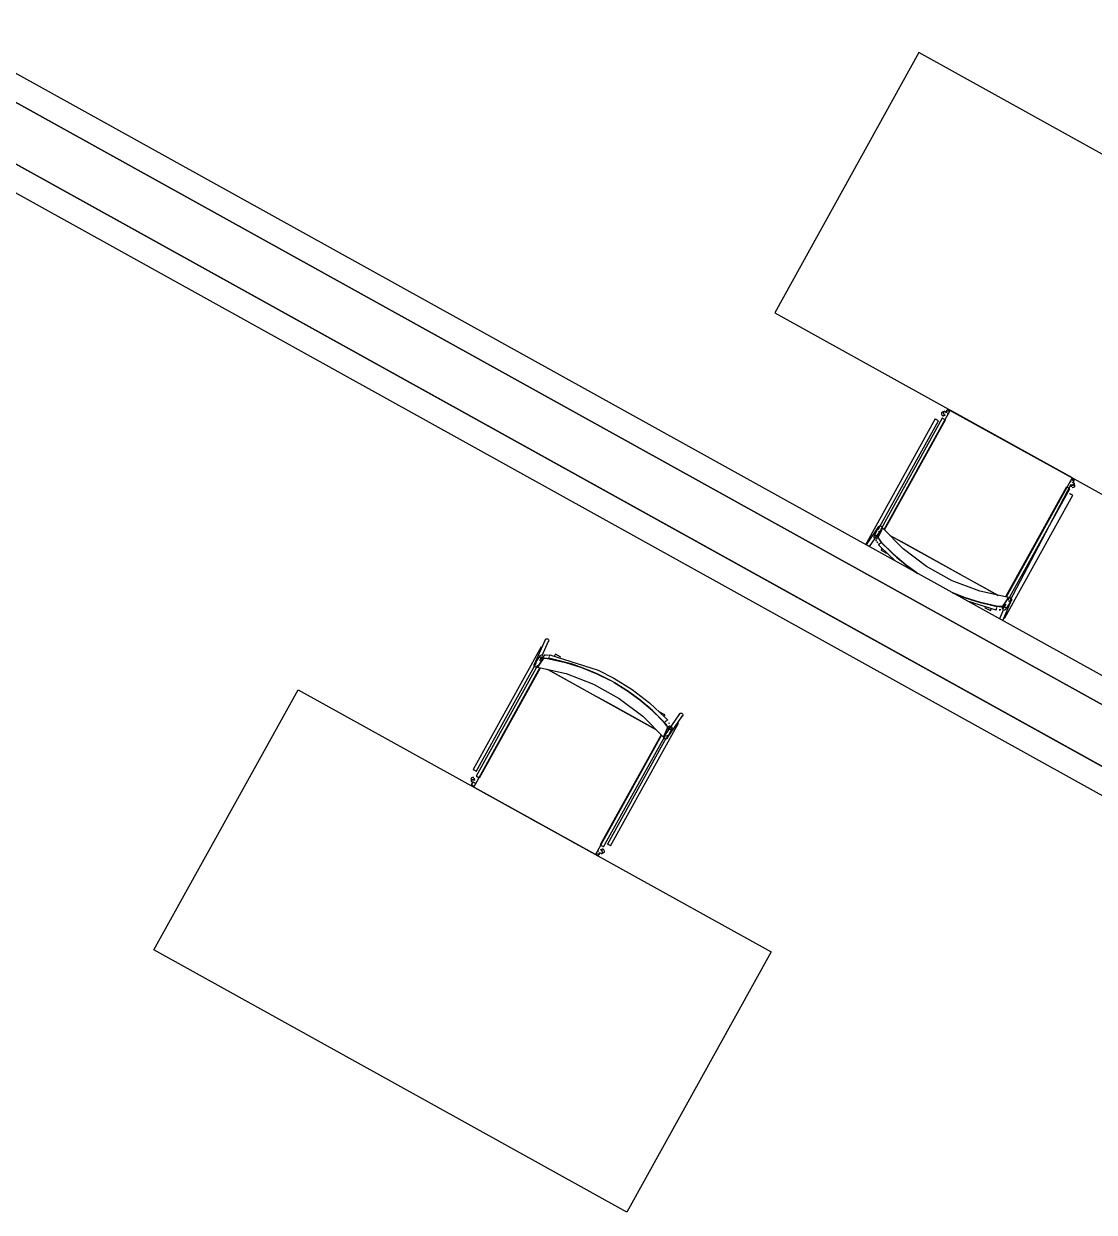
# Model space of a CAD drawing. Header units: metres. Extents: x 2.5 to 42.6, y 0.9 to 31.9.
# Drawn here: x 29.119 to 30.366, y 12.122 to 13.506 of the extents above; entities that cross this region are included whole.
import ezdxf

# ---------------------------------------------------------------- set-up
doc = ezdxf.new("R2010")
doc.units = ezdxf.units.M
for name, color, linetype in [('ARREDI', 9, 'Continuous'), ('PARETI_STRUTTURE', 7, 'Continuous'), ('PORTE_SCALE', 2, 'Continuous')]:
    doc.layers.add(name, color=color, linetype=linetype)

msp = doc.modelspace()

# ---------------------------------------------------------------- linework, layer by layer
at = {"layer": 'ARREDI'}
for points in [[(29.9939, 13.1694), (30.5449, 12.8639), (30.7129, 13.167), (30.1619, 13.4724)], [(30.1941, 13.0529), (30.1938, 13.0535), (30.1936, 13.0543), (30.1938, 13.0535)], [(30.3399, 12.9763), (30.3407, 12.9763), (30.3414, 12.9761), (30.342, 12.9756), (30.3424, 12.9749), (30.3425, 12.9745), (30.3425, 12.9742), (30.3424, 12.9735), (30.3421, 12.9728), (30.3415, 12.9723), (30.3421, 12.9728), (30.3423, 12.9731), (30.3424, 12.9735), (30.3425, 12.9742), (30.3424, 12.9749), (30.342, 12.9756), (30.3414, 12.9761), (30.3407, 12.9763)], [(29.6435, 12.6181), (29.6428, 12.6181), (29.6421, 12.6184), (29.6415, 12.6188), (29.6411, 12.6195), (29.6409, 12.6199), (29.6409, 12.6202), (29.641, 12.621), (29.6414, 12.6216), (29.642, 12.6221), (29.6414, 12.6216), (29.6412, 12.6213), (29.641, 12.621), (29.6409, 12.6202), (29.6411, 12.6195), (29.6415, 12.6188), (29.6421, 12.6184), (29.6428, 12.6181)], [(29.7897, 12.5409), (29.7898, 12.5401)]]:
    msp.add_lwpolyline(points, close=True, dxfattribs=at)
for points in [[(30.1215, 12.9169), (30.1984, 13.0558)], [(30.1911, 13.0514), (30.191, 13.0521), (30.1906, 13.0527), (30.1901, 13.0533), (30.1896, 13.0536), (30.1891, 13.0537), (30.1888, 13.0536), (30.1888, 13.0536), (30.1886, 13.0535), (30.1883, 13.0531), (30.1881, 13.0526), (30.1881, 13.0519)], [(30.1881, 13.0519), (30.1883, 13.0512), (30.1887, 13.0505), (30.1891, 13.05), (30.1897, 13.0497), (30.1902, 13.0496), (30.1905, 13.0496), (30.1905, 13.0496), (30.1906, 13.0497), (30.191, 13.0501), (30.1912, 13.0507), (30.1911, 13.0514)], [(30.1932, 13.053), (30.1929, 13.0537), (30.1924, 13.0542), (30.1919, 13.0546), (30.1913, 13.0547), (30.191, 13.0546), (30.191, 13.0546), (30.1909, 13.0545), (30.1905, 13.0541), (30.1904, 13.0535), (30.1904, 13.0529)], [(30.1904, 13.0529), (30.1906, 13.0522), (30.1909, 13.0515), (30.1914, 13.051), (30.1919, 13.0506)], [(30.1978, 13.055), (30.1974, 13.0557), (30.1969, 13.0562), (30.1961, 13.0564), (30.1954, 13.0564), (30.1947, 13.0562), (30.1941, 13.0557), (30.1939, 13.0553), (30.1937, 13.055), (30.1936, 13.0543)], [(30.1978, 13.0551), (30.1974, 13.0557), (30.1968, 13.0562), (30.1961, 13.0564), (30.1954, 13.0564), (30.1949, 13.0563), (30.1947, 13.0562), (30.1941, 13.0557), (30.1937, 13.055), (30.1936, 13.0543)], [(30.1947, 13.0524), (30.1954, 13.0522), (30.1962, 13.0522)], [(30.1947, 13.0524), (30.1954, 13.0522), (30.1962, 13.0522), (30.1966, 13.0523)], [(30.1984, 13.0558), (30.3402, 12.9772)], [(30.3398, 12.9775), (30.3163, 12.9905), (30.2928, 13.0035), (30.2693, 13.0165), (30.2459, 13.0295), (30.2224, 13.0425), (30.1989, 13.0555)], [(30.1808, 13.0458), (30.1808, 13.0458)], [(30.1809, 13.0458), (30.1811, 13.0456), (30.1816, 13.0454)], [(30.1816, 13.0454), (30.1822, 13.0451), (30.1828, 13.0447), (30.1834, 13.0443), (30.184, 13.044), (30.1844, 13.0438), (30.1846, 13.0437)], [(30.1922, 13.045), (30.1917, 13.0453), (30.191, 13.0457), (30.1904, 13.046), (30.1898, 13.0463), (30.1894, 13.0466), (30.1891, 13.0467)], [(30.1927, 13.0506), (30.1929, 13.0507)], [(30.3402, 12.9772), (30.2633, 12.8383)], [(30.3382, 12.9738), (30.3384, 12.9734), (30.3387, 12.9727), (30.3393, 12.9723)], [(30.3384, 12.9734), (30.3387, 12.9727), (30.3393, 12.9722)], [(30.339, 12.9693), (30.3393, 12.9689), (30.3399, 12.9687), (30.3406, 12.9686), (30.3413, 12.9686), (30.342, 12.9688)], [(30.3403, 12.9687), (30.3398, 12.9683), (30.3394, 12.9679), (30.3392, 12.9674), (30.3392, 12.9672), (30.3393, 12.9669)], [(30.3424, 12.9664), (30.343, 12.9667), (30.3434, 12.9672), (30.3435, 12.9677), (30.3435, 12.9679), (30.3434, 12.9682), (30.3431, 12.9686), (30.3425, 12.9688), (30.3418, 12.9689), (30.341, 12.9689), (30.3403, 12.9687)], [(30.3408, 12.972), (30.3415, 12.9723)], [(30.3408, 12.972), (30.3415, 12.9723)], [(30.342, 12.9688), (30.3426, 12.9692), (30.343, 12.9696), (30.3431, 12.9701), (30.3431, 12.9703), (30.3431, 12.9703), (30.343, 12.9706), (30.3427, 12.971), (30.3421, 12.9712), (30.3414, 12.9714)], [(30.3375, 12.9645), (30.3372, 12.9646), (30.3368, 12.9649), (30.3362, 12.9652), (30.3356, 12.9656), (30.3349, 12.9659), (30.3344, 12.9662)], [(30.3373, 12.9591), (30.3375, 12.9589), (30.3379, 12.9587), (30.3385, 12.9584), (30.3391, 12.9581), (30.3398, 12.9577), (30.3403, 12.9574)], [(30.3402, 12.9662), (30.3409, 12.9661), (30.3417, 12.9662), (30.3424, 12.9664)], [(30.3403, 12.9574), (30.3408, 12.9571), (30.341, 12.957), (30.3411, 12.957), (30.3411, 12.957)], [(30.2596, 12.8279), (30.2629, 12.8328), (30.2662, 12.8377), (30.2328, 12.8452), (30.2007, 12.8574), (30.1708, 12.874), (30.1435, 12.8947), (30.1194, 12.919), (30.117, 12.9137), (30.1145, 12.9083), (30.1147, 12.9074), (30.1154, 12.9059), (30.1168, 12.904), (30.1184, 12.902), (30.1321, 12.8882), (30.1469, 12.8756), (30.1592, 12.8666)], [(30.1156, 12.9174), (30.115, 12.9179), (30.1147, 12.9185), (30.1146, 12.9193), (30.1147, 12.92), (30.1149, 12.9204), (30.1149, 12.9205), (30.1151, 12.9206), (30.1157, 12.9211), (30.1164, 12.9213)], [(30.1153, 12.9141), (30.1157, 12.915)], [(30.1164, 12.9213), (30.1171, 12.9213), (30.1178, 12.9211), (30.1184, 12.9206), (30.1188, 12.9199), (30.1189, 12.9192), (30.1187, 12.9184)], [(30.1176, 12.9176), (30.1194, 12.919)], [(30.1016, 12.9029), (30.1016, 12.9029), (30.1017, 12.9029), (30.1019, 12.9027), (30.1024, 12.9025)], [(30.1024, 12.9025), (30.1029, 12.9022)], [(30.1112, 12.906), (30.1105, 12.9063), (30.11, 12.9068), (30.1096, 12.9074), (30.1095, 12.9082), (30.1095, 12.9082), (30.1096, 12.9089), (30.1097, 12.909), (30.11, 12.9095), (30.1106, 12.91), (30.1113, 12.9102)], [(30.1113, 12.9102), (30.112, 12.9102), (30.1127, 12.9099), (30.1133, 12.9094), (30.1137, 12.9088), (30.1138, 12.9081), (30.1138, 12.9081), (30.1137, 12.9073), (30.1136, 12.9072), (30.1133, 12.9067), (30.1127, 12.9063), (30.112, 12.906)], [(30.1125, 12.9034), (30.1117, 12.9049)], [(30.1117, 12.9049), (30.1124, 12.9035)], [(30.1122, 12.9072), (30.114, 12.9112), (30.1147, 12.9127)], [(30.113, 12.9026), (30.1137, 12.9016)], [(30.1138, 12.9015), (30.1131, 12.9026)], [(30.1183, 12.9021), (30.1167, 12.9041), (30.1154, 12.9059), (30.1146, 12.9074), (30.1145, 12.9083)], [(30.1153, 12.8997), (30.1146, 12.9005)], [(30.1147, 12.8992), (30.1149, 12.8993), (30.1153, 12.8997), (30.1158, 12.9001), (30.1164, 12.9006), (30.1169, 12.9011)], [(30.1147, 12.8992), (30.1147, 12.8991)], [(30.1169, 12.9011), (30.1174, 12.9015), (30.1177, 12.9019), (30.1179, 12.902)], [(30.1592, 12.8666), (30.1468, 12.8756), (30.132, 12.8883), (30.1183, 12.9021)], [(30.1281, 12.9102), (30.1407, 12.9033), (30.1608, 12.8921), (30.181, 12.8809), (30.2012, 12.8697), (30.2214, 12.8585), (30.2415, 12.8474)], [(30.254, 12.8404), (30.1281, 12.9102)], [(30.1188, 12.8951), (30.1184, 12.8945), (30.1181, 12.8939), (30.1179, 12.8935), (30.1178, 12.8932)], [(30.242, 12.8471), (30.254, 12.8404)], [(30.2006, 12.8437), (30.2147, 12.838), (30.2333, 12.8321), (30.2522, 12.8278)], [(30.2524, 12.8278), (30.2334, 12.8321), (30.2148, 12.8379), (30.2006, 12.8437)], [(30.2632, 12.8301), (30.2623, 12.8289), (30.259, 12.824)], [(30.2662, 12.8377), (30.2658, 12.8347), (30.2662, 12.8377)], [(30.266, 12.8368), (30.2665, 12.8373), (30.2672, 12.8376), (30.268, 12.8376), (30.2687, 12.8374), (30.2693, 12.837), (30.2697, 12.8364)], [(30.2697, 12.8364), (30.2699, 12.8356), (30.2698, 12.8349), (30.2697, 12.8347), (30.2697, 12.8347), (30.2695, 12.8342), (30.2689, 12.8337), (30.2682, 12.8334), (30.2675, 12.8334), (30.2667, 12.8336)], [(30.2451, 12.8226), (30.2453, 12.8229), (30.2455, 12.8233), (30.2458, 12.8239), (30.2462, 12.8245)], [(30.2521, 12.8254), (30.252, 12.8246), (30.2519, 12.824), (30.2518, 12.8235), (30.2518, 12.8232), (30.2518, 12.8232), (30.2518, 12.8232), (30.2518, 12.8234)], [(30.2525, 12.8274), (30.2525, 12.8272), (30.2524, 12.8267), (30.2523, 12.8261)], [(30.2524, 12.8278), (30.2548, 12.8275), (30.2571, 12.8274), (30.2588, 12.8275), (30.2596, 12.8279)], [(30.2596, 12.8279), (30.2588, 12.8275), (30.2572, 12.8273), (30.2549, 12.8275), (30.2524, 12.8278)], [(30.2574, 12.8236), (30.2566, 12.8235), (30.2553, 12.8236)], [(30.2553, 12.8236), (30.2566, 12.8235)], [(30.2589, 12.8253), (30.2589, 12.826), (30.2592, 12.8265), (30.2593, 12.8266), (30.2598, 12.8271), (30.2598, 12.8271), (30.2605, 12.8274), (30.2612, 12.8274), (30.2619, 12.8272), (30.2625, 12.8268), (30.2629, 12.8261)], [(30.2629, 12.8261), (30.2631, 12.8254), (30.263, 12.8247), (30.2628, 12.8241), (30.2627, 12.824), (30.2622, 12.8236), (30.2622, 12.8235), (30.2615, 12.8232), (30.2608, 12.8232), (30.26, 12.8234), (30.2594, 12.8239)], [(30.2605, 12.8148), (30.2611, 12.8145)], [(30.2611, 12.8145), (30.2616, 12.8142), (30.2618, 12.8141)], [(30.2619, 12.8141), (30.2619, 12.8141)], [(29.7263, 12.7869), (29.7262, 12.7876), (29.7263, 12.7884), (29.7263, 12.7886), (29.7263, 12.7886), (29.7266, 12.789), (29.7271, 12.7896), (29.7278, 12.7898), (29.7286, 12.7899), (29.7293, 12.7897), (29.7299, 12.7892), (29.7303, 12.7886)], [(29.7303, 12.7886), (29.7305, 12.7879), (29.7304, 12.7871), (29.7303, 12.7869), (29.7303, 12.7869), (29.7301, 12.7865), (29.7295, 12.7859)], [(29.7216, 12.7804), (29.7216, 12.7803)], [(29.7223, 12.7799), (29.7219, 12.7802), (29.7216, 12.7803)], [(29.7229, 12.7796), (29.7223, 12.7799)], [(29.7137, 12.7581), (29.7136, 12.7588), (29.7137, 12.7595), (29.7137, 12.7597), (29.7137, 12.7598), (29.714, 12.7602), (29.7145, 12.7607), (29.7152, 12.761), (29.716, 12.761)], [(29.7311, 12.7666), (29.7287, 12.7669), (29.7264, 12.767), (29.7247, 12.7669), (29.7239, 12.7665), (29.7206, 12.7616), (29.7173, 12.7567), (29.7507, 12.7492), (29.7827, 12.737), (29.8127, 12.7204), (29.84, 12.6997), (29.8641, 12.6754), (29.8665, 12.6808), (29.8689, 12.6862)], [(29.7202, 12.7641), (29.7211, 12.7655), (29.7235, 12.769)], [(29.7205, 12.7683), (29.7203, 12.769), (29.7204, 12.7697), (29.7206, 12.7703), (29.7207, 12.7704), (29.7212, 12.7709), (29.7213, 12.7709), (29.722, 12.7712), (29.7227, 12.7712), (29.7234, 12.771), (29.724, 12.7705)], [(29.7244, 12.7699), (29.7246, 12.7692), (29.7245, 12.7684), (29.7243, 12.7679), (29.7242, 12.7678), (29.7237, 12.7673), (29.723, 12.767), (29.7222, 12.767), (29.7215, 12.7672), (29.7209, 12.7676), (29.7205, 12.7683)], [(29.7239, 12.7665), (29.7246, 12.7669), (29.7263, 12.7671), (29.7286, 12.7669), (29.7311, 12.7666)], [(29.7252, 12.7707), (29.7269, 12.7709)], [(29.7268, 12.7709), (29.7252, 12.7707)], [(29.7291, 12.7708), (29.7278, 12.7708)], [(29.728, 12.7708), (29.7292, 12.7708)], [(29.7305, 12.7706), (29.7315, 12.7704)], [(29.7316, 12.7704), (29.7305, 12.7706)], [(29.731, 12.767), (29.731, 12.7672), (29.7311, 12.7677), (29.7312, 12.7683)], [(29.7311, 12.7666), (29.7501, 12.7623), (29.7687, 12.7565), (29.7867, 12.7491), (29.8017, 12.7416)], [(29.8017, 12.7416), (29.7868, 12.7491), (29.7687, 12.7564), (29.7502, 12.7623), (29.7312, 12.7666)], [(29.7313, 12.769), (29.7314, 12.7698), (29.7315, 12.7704)], [(29.7316, 12.7709), (29.7317, 12.7712), (29.7317, 12.7712), (29.7317, 12.7712)], [(29.7383, 12.7718), (29.7382, 12.7715), (29.738, 12.7711), (29.7376, 12.7705), (29.7373, 12.7699)], [(29.785, 12.5386), (29.6432, 12.6172), (29.7202, 12.7561)], [(29.7175, 12.7576), (29.7169, 12.7571), (29.7162, 12.7568), (29.7155, 12.7568), (29.7148, 12.757), (29.7142, 12.7574), (29.7137, 12.7581)], [(29.7173, 12.7567), (29.7176, 12.759)], [(29.8553, 12.6842), (29.8428, 12.6911), (29.8227, 12.7023), (29.8025, 12.7135), (29.7823, 12.7247), (29.7621, 12.7359), (29.7419, 12.747), (29.7294, 12.754)], [(29.7294, 12.754), (29.8553, 12.6842)], [(29.8205, 12.7305), (29.8066, 12.7389)], [(29.8066, 12.7389), (29.8205, 12.7304)], [(29.2706, 12.4274), (29.4385, 12.7305)], [(29.4385, 12.7305), (29.9895, 12.4251)], [(29.865, 12.6924), (29.8513, 12.7062), (29.8366, 12.7188), (29.821, 12.7301)], [(29.8211, 12.7301), (29.8366, 12.7188), (29.8514, 12.7061), (29.8651, 12.6923)], [(29.8646, 12.6993), (29.865, 12.6999), (29.8653, 12.7005), (29.8656, 12.7009), (29.8657, 12.7012)], [(29.8689, 12.6862), (29.8688, 12.687), (29.868, 12.6885), (29.8667, 12.6904), (29.8651, 12.6923)], [(29.8651, 12.6923), (29.8668, 12.6903), (29.8681, 12.6885), (29.8688, 12.687), (29.8689, 12.6861)], [(29.8665, 12.6933), (29.8661, 12.6929), (29.8657, 12.6926), (29.8655, 12.6924)], [(29.8686, 12.6951), (29.8687, 12.6953), (29.8688, 12.6953), (29.8687, 12.6952), (29.8685, 12.6951), (29.8681, 12.6947), (29.8676, 12.6943), (29.8671, 12.6938), (29.8665, 12.6933)], [(29.8703, 12.692), (29.871, 12.691)], [(29.871, 12.691), (29.8703, 12.692)], [(29.8811, 12.6919), (29.8805, 12.6923)], [(29.8818, 12.6915), (29.8818, 12.6915), (29.8815, 12.6917), (29.8811, 12.6919)], [(29.8818, 12.6915), (29.8818, 12.6915)], [(29.8824, 12.7012), (29.8825, 12.702), (29.8828, 12.7024), (29.8828, 12.7024), (29.8829, 12.7026), (29.8835, 12.703), (29.8842, 12.7033)], [(29.8842, 12.7033), (29.8849, 12.7033), (29.8856, 12.703), (29.8862, 12.7025), (29.8866, 12.7018), (29.8867, 12.7011), (29.8866, 12.7004), (29.8863, 12.6999), (29.8863, 12.6999), (29.8862, 12.6997), (29.8856, 12.6993), (29.8849, 12.699)], [(29.8719, 12.6886), (29.8695, 12.6832), (29.8689, 12.6819)], [(29.8722, 12.6842), (29.8714, 12.6842), (29.8707, 12.6845), (29.8701, 12.685), (29.8698, 12.6856), (29.8696, 12.6863), (29.8696, 12.6864), (29.8698, 12.6871), (29.8698, 12.6872), (29.8702, 12.6877), (29.8707, 12.6881), (29.8715, 12.6884)], [(29.8729, 12.6881), (29.8735, 12.6876), (29.8739, 12.687), (29.874, 12.6863), (29.874, 12.6862), (29.8738, 12.6855), (29.8738, 12.6854), (29.8735, 12.6849), (29.8729, 12.6845), (29.8722, 12.6842)], [(29.862, 12.6775), (29.785, 12.5386)], [(29.8664, 12.6773), (29.8641, 12.6754)], [(29.8641, 12.6754), (29.8664, 12.6773)], [(29.8671, 12.6731), (29.8663, 12.6731), (29.8656, 12.6734), (29.8651, 12.6739), (29.8647, 12.6745), (29.8646, 12.6752)], [(29.8678, 12.677), (29.8684, 12.6765), (29.8688, 12.6759), (29.8689, 12.6751), (29.8687, 12.6744), (29.8685, 12.674), (29.8685, 12.674), (29.8684, 12.6738), (29.8678, 12.6733), (29.8671, 12.6731)], [(29.6431, 12.637), (29.6427, 12.6373), (29.6424, 12.6374), (29.6424, 12.6374), (29.6424, 12.6374)], [(29.6461, 12.6354), (29.6459, 12.6355), (29.6455, 12.6357), (29.645, 12.636), (29.6444, 12.6363), (29.6437, 12.6367), (29.6431, 12.637)], [(29.6411, 12.628), (29.6405, 12.6277), (29.6401, 12.6272), (29.6399, 12.6267), (29.64, 12.6266), (29.6401, 12.6262), (29.6404, 12.6259), (29.641, 12.6256), (29.6417, 12.6255), (29.6424, 12.6255), (29.6431, 12.6257)], [(29.6414, 12.6256), (29.6408, 12.6252), (29.6405, 12.6248), (29.6403, 12.6243), (29.6403, 12.6241), (29.6403, 12.6241), (29.6404, 12.6238), (29.6408, 12.6234), (29.6413, 12.6232), (29.642, 12.6231), (29.6428, 12.6231)], [(29.6432, 12.6282), (29.6425, 12.6283), (29.6418, 12.6282), (29.6411, 12.628)], [(29.6445, 12.6251), (29.6441, 12.6255), (29.6436, 12.6257), (29.6429, 12.6259), (29.6421, 12.6258), (29.6414, 12.6256)], [(29.6451, 12.6211), (29.6447, 12.6217), (29.6441, 12.6222), (29.6434, 12.6224), (29.6427, 12.6224), (29.6419, 12.6221)], [(29.6452, 12.6206), (29.6451, 12.621), (29.6447, 12.6217), (29.6441, 12.6222), (29.6434, 12.6224), (29.6427, 12.6224), (29.6419, 12.6221)], [(29.6431, 12.6257), (29.6437, 12.6261), (29.6441, 12.6265), (29.6442, 12.627), (29.6442, 12.6272), (29.6441, 12.6275)], [(29.646, 12.6299), (29.6462, 12.6298), (29.6466, 12.6295), (29.6472, 12.6292), (29.6479, 12.6289), (29.6485, 12.6285), (29.6491, 12.6282)], [(29.6437, 12.6169), (29.6672, 12.6039), (29.6906, 12.5909), (29.7141, 12.5779), (29.7376, 12.5649), (29.7611, 12.5519), (29.7845, 12.5389)], [(29.7856, 12.5394), (29.786, 12.5387), (29.7866, 12.5382), (29.7873, 12.538), (29.7881, 12.538), (29.7888, 12.5383), (29.7893, 12.5387), (29.7896, 12.5391), (29.7897, 12.5394), (29.7898, 12.5401)], [(29.7856, 12.5394), (29.786, 12.5387), (29.7866, 12.5382), (29.7873, 12.538), (29.7881, 12.538), (29.7885, 12.5381), (29.7888, 12.5383), (29.7893, 12.5387), (29.7897, 12.5394), (29.7898, 12.5401)], [(29.7887, 12.542), (29.788, 12.5423), (29.7873, 12.5423), (29.7868, 12.5421)], [(29.7887, 12.542), (29.788, 12.5423), (29.7873, 12.5423)], [(29.7906, 12.5407), (29.7911, 12.5402), (29.7916, 12.5398), (29.7921, 12.5398), (29.7924, 12.5398), (29.7926, 12.5399), (29.7929, 12.5403), (29.7931, 12.5409), (29.7931, 12.5415)], [(29.7931, 12.5415), (29.7929, 12.5423), (29.7925, 12.5429), (29.7921, 12.5434), (29.7915, 12.5438), (29.791, 12.5439)], [(29.7912, 12.5494), (29.7918, 12.5491), (29.7924, 12.5487), (29.7931, 12.5484), (29.7936, 12.5481), (29.7941, 12.5478), (29.7943, 12.5477)], [(29.7953, 12.5425), (29.7951, 12.5432), (29.7948, 12.5439), (29.7943, 12.5444), (29.7938, 12.5448), (29.7932, 12.5448), (29.793, 12.5448), (29.7929, 12.5448), (29.7928, 12.5447), (29.7925, 12.5443), (29.7923, 12.5437), (29.7923, 12.543)], [(29.7923, 12.543), (29.7925, 12.5423), (29.7928, 12.5417), (29.7933, 12.5411), (29.7938, 12.5408), (29.7944, 12.5407), (29.7947, 12.5408), (29.7947, 12.5408), (29.7948, 12.5409), (29.7952, 12.5413), (29.7953, 12.5418), (29.7953, 12.5425)], [(29.8019, 12.549), (29.8013, 12.5493), (29.8006, 12.5497), (29.8, 12.5501), (29.7994, 12.5504), (29.799, 12.5506), (29.7989, 12.5507)], [(29.8026, 12.5486), (29.8023, 12.5488), (29.8019, 12.549)], [(29.8026, 12.5486), (29.8026, 12.5486)], [(29.8216, 12.122), (29.2706, 12.4274)], [(29.9895, 12.4251), (29.8216, 12.122)]]:
    msp.add_lwpolyline(points, dxfattribs=at)
at = {"layer": 'PARETI_STRUTTURE'}
for points in [[(30.861, 12.4777), (28.8834, 13.5737)], [(30.8725, 12.4375), (28.8691, 13.5479)], [(28.8691, 13.5479), (30.8725, 12.4375), (30.8868, 12.4633)], [(28.8386, 13.4928), (30.8419, 12.3824)], [(30.8276, 12.3566), (30.842, 12.3824), (28.8386, 13.4928)], [(28.8243, 13.467), (30.8018, 12.3709)], [(30.191, 13.0546), (30.1888, 13.0536)], [(30.1939, 13.0553), (30.1979, 13.0549), (30.1976, 13.0554), (30.1973, 13.0559), (30.1968, 13.0562), (30.1962, 13.0564), (30.1956, 13.0565), (30.195, 13.0563), (30.1949, 13.0563)], [(30.3398, 12.9775), (30.1989, 13.0555)], [(30.1808, 13.0458), (30.1016, 12.9029)], [(30.1144, 12.917), (30.1846, 13.0437)], [(30.1891, 13.0467), (30.1177, 12.918)], [(30.1219, 12.9165), (30.1929, 13.0446)], [(30.1905, 13.0496), (30.1928, 13.0506)], [(30.3389, 12.9693), (30.2671, 12.8324)], [(30.3423, 12.9731), (30.3398, 12.9762), (30.3403, 12.9763), (30.3409, 12.9762), (30.3415, 12.976), (30.3419, 12.9756), (30.3423, 12.9752), (30.3425, 12.9746), (30.3425, 12.9745)], [(30.3435, 12.9679), (30.3431, 12.9703)], [(30.2619, 12.8141), (30.3411, 12.957)], [(30.3337, 12.9666), (30.2627, 12.8385)], [(30.2658, 12.8352), (30.3375, 12.9645)], [(30.1149, 12.9204), (30.1004, 12.8992)], [(30.1042, 12.8971), (30.1185, 12.918)], [(30.1097, 12.909), (30.1147, 12.9197)], [(30.1186, 12.9178), (30.1186, 12.9177), (30.1185, 12.9176), (30.1184, 12.9174), (30.1184, 12.9173), (30.1183, 12.9172), (30.1183, 12.9171), (30.1182, 12.917), (30.1182, 12.9168), (30.1181, 12.9167), (30.1181, 12.9166), (30.118, 12.9165), (30.1179, 12.9164), (30.1179, 12.9162), (30.1178, 12.9161), (30.1178, 12.916), (30.1177, 12.9159), (30.1177, 12.9158), (30.1176, 12.9157), (30.1175, 12.9155), (30.1175, 12.9154), (30.1174, 12.9153), (30.1174, 12.9152), (30.1173, 12.9151), (30.1173, 12.9149), (30.1172, 12.9148), (30.1172, 12.9147), (30.1171, 12.9146), (30.117, 12.9145), (30.117, 12.9143), (30.1169, 12.9142), (30.1169, 12.9141), (30.1168, 12.914), (30.1168, 12.9139), (30.1167, 12.9138), (30.1167, 12.9136), (30.1166, 12.9135), (30.1165, 12.9134), (30.1165, 12.9133), (30.1164, 12.9132), (30.1164, 12.913), (30.1163, 12.9129), (30.1163, 12.9128), (30.1162, 12.9127), (30.1161, 12.9126), (30.1161, 12.9125), (30.116, 12.9123), (30.116, 12.9122), (30.1159, 12.9121), (30.1159, 12.912), (30.1158, 12.9119), (30.1158, 12.9117), (30.1157, 12.9116), (30.1156, 12.9115), (30.1156, 12.9114), (30.1155, 12.9113), (30.1155, 12.9112), (30.1154, 12.911), (30.1154, 12.9109), (30.1153, 12.9108), (30.1153, 12.9107), (30.1152, 12.9106), (30.1151, 12.9104), (30.1151, 12.9103), (30.115, 12.9102), (30.115, 12.9101), (30.1149, 12.91), (30.1149, 12.9098), (30.1148, 12.9097), (30.1148, 12.9096), (30.1147, 12.9095), (30.1146, 12.9094), (30.1146, 12.9092), (30.1145, 12.9091), (30.1145, 12.909), (30.1144, 12.9089), (30.1143, 12.9088), (30.1143, 12.9087), (30.1142, 12.9085), (30.1142, 12.9084), (30.1141, 12.9083), (30.1141, 12.9082), (30.114, 12.9081), (30.114, 12.9079), (30.1139, 12.9078), (30.1138, 12.9077), (30.1138, 12.9076), (30.1137, 12.9075), (30.1137, 12.9074), (30.1136, 12.9072), (30.1136, 12.9072)], [(30.0999, 12.8997), (30.1016, 12.9029)], [(30.114, 12.9112), (30.1131, 12.9095)], [(30.1342, 12.8805), (30.1173, 12.8964), (30.1147, 12.8991)], [(30.1179, 12.902), (30.136, 12.8846), (30.1556, 12.869), (30.1605, 12.8659)], [(30.1178, 12.8932), (30.124, 12.8897)], [(30.201, 12.8435), (30.2018, 12.8431), (30.2253, 12.8343), (30.2496, 12.828), (30.2525, 12.8274)], [(30.2518, 12.8232), (30.2184, 12.8338)], [(30.2592, 12.8265), (30.2655, 12.8364)], [(30.2594, 12.8111), (30.2697, 12.8347)], [(30.2697, 12.8347), (30.2692, 12.834), (30.2691, 12.8339), (30.269, 12.8338), (30.2689, 12.8337), (30.2689, 12.8336), (30.2688, 12.8335), (30.2687, 12.8334), (30.2687, 12.8333), (30.2686, 12.8332), (30.2685, 12.8331), (30.2684, 12.8329), (30.2684, 12.8328), (30.2683, 12.8327), (30.2682, 12.8326), (30.2682, 12.8325), (30.2681, 12.8324), (30.268, 12.8323), (30.2679, 12.8322), (30.2679, 12.8321), (30.2678, 12.8319), (30.2677, 12.8318), (30.2677, 12.8317), (30.2676, 12.8316), (30.2675, 12.8315), (30.2674, 12.8314), (30.2674, 12.8313), (30.2673, 12.8312), (30.2672, 12.8311), (30.2672, 12.831), (30.2671, 12.8308), (30.267, 12.8307), (30.267, 12.8306), (30.2669, 12.8305), (30.2668, 12.8304), (30.2667, 12.8303), (30.2667, 12.8302), (30.2666, 12.8301), (30.2665, 12.83), (30.2665, 12.8298), (30.2664, 12.8297), (30.2663, 12.8296), (30.2663, 12.8295), (30.2662, 12.8294), (30.2661, 12.8293), (30.266, 12.8292), (30.266, 12.8291), (30.2659, 12.829), (30.2658, 12.8289), (30.2658, 12.8287), (30.2657, 12.8286), (30.2656, 12.8285), (30.2655, 12.8284), (30.2655, 12.8283), (30.2654, 12.8282), (30.2653, 12.8281), (30.2653, 12.828), (30.2652, 12.8279), (30.2651, 12.8277), (30.265, 12.8276), (30.265, 12.8275), (30.2649, 12.8274), (30.2648, 12.8273), (30.2648, 12.8272), (30.2647, 12.8271), (30.2646, 12.827), (30.2645, 12.8269), (30.2645, 12.8268), (30.2644, 12.8266), (30.2643, 12.8265), (30.2643, 12.8264), (30.2642, 12.8263), (30.2641, 12.8262), (30.2641, 12.8261), (30.264, 12.826), (30.2639, 12.8259), (30.2638, 12.8258), (30.2638, 12.8256), (30.2637, 12.8255), (30.2636, 12.8254), (30.2636, 12.8253), (30.2635, 12.8252), (30.2634, 12.8251), (30.2633, 12.825), (30.2633, 12.8249), (30.2632, 12.8248), (30.2631, 12.8247), (30.2631, 12.8246), (30.263, 12.8244), (30.2629, 12.8243), (30.2628, 12.8242), (30.2628, 12.8241)], [(30.2657, 12.8364), (30.2653, 12.8354)], [(30.2384, 12.8263), (30.2451, 12.8226)], [(30.2602, 12.8238), (30.2556, 12.8132)], [(30.2628, 12.8295), (30.2609, 12.8253)], [(30.2614, 12.8273), (30.2619, 12.8282)], [(29.7263, 12.7886), (29.7137, 12.7598)], [(29.7216, 12.7804), (29.6424, 12.6374)], [(29.723, 12.7702), (29.7303, 12.7869)], [(29.6461, 12.6353), (29.7164, 12.762)], [(29.7243, 12.7679), (29.7179, 12.758)], [(29.7207, 12.7648), (29.7226, 12.7692)], [(29.722, 12.7671), (29.7215, 12.7662)], [(29.8041, 12.7403), (29.7816, 12.7514), (29.7581, 12.7601), (29.7339, 12.7664), (29.7309, 12.767)], [(29.7317, 12.7712), (29.7882, 12.7532), (29.8062, 12.7441)], [(29.7446, 12.7683), (29.7383, 12.7718)], [(29.7173, 12.7587), (29.646, 12.6299)], [(29.6498, 12.6278), (29.7208, 12.7559)], [(29.7177, 12.758), (29.7181, 12.759)], [(29.8655, 12.6924), (29.8475, 12.7099), (29.8278, 12.7254), (29.8067, 12.7389), (29.8041, 12.7403)], [(29.8062, 12.7441), (29.8277, 12.7308), (29.8478, 12.7153), (29.8662, 12.698), (29.8688, 12.6953)], [(29.8026, 12.5486), (29.8818, 12.6915)], [(29.8657, 12.7012), (29.859, 12.7049)], [(29.8828, 12.7024), (29.8649, 12.6764)], [(29.8685, 12.674), (29.8863, 12.6999)], [(29.8616, 12.6779), (29.7906, 12.5498)], [(29.8648, 12.6766), (29.8649, 12.6767), (29.865, 12.6769), (29.865, 12.677), (29.8651, 12.6771), (29.8651, 12.6772), (29.8652, 12.6773), (29.8652, 12.6775), (29.8653, 12.6776), (29.8653, 12.6777), (29.8654, 12.6778), (29.8655, 12.6779), (29.8655, 12.678), (29.8656, 12.6782), (29.8656, 12.6783), (29.8657, 12.6784), (29.8657, 12.6785), (29.8658, 12.6786), (29.8659, 12.6788), (29.8659, 12.6789), (29.866, 12.679), (29.866, 12.6791), (29.8661, 12.6792), (29.8661, 12.6793), (29.8662, 12.6795), (29.8662, 12.6796), (29.8663, 12.6797), (29.8664, 12.6798), (29.8664, 12.6799), (29.8665, 12.6801), (29.8665, 12.6802), (29.8666, 12.6803), (29.8666, 12.6804), (29.8667, 12.6805), (29.8667, 12.6806), (29.8668, 12.6808), (29.8669, 12.6809), (29.8669, 12.681), (29.867, 12.6811), (29.867, 12.6812), (29.8671, 12.6814), (29.8671, 12.6815), (29.8672, 12.6816), (29.8672, 12.6817), (29.8673, 12.6818), (29.8674, 12.682), (29.8674, 12.6821), (29.8675, 12.6822), (29.8675, 12.6823), (29.8676, 12.6824), (29.8676, 12.6826), (29.8677, 12.6827), (29.8678, 12.6828), (29.8678, 12.6829), (29.8679, 12.683), (29.8679, 12.6831), (29.868, 12.6833), (29.868, 12.6834), (29.8681, 12.6835), (29.8681, 12.6836), (29.8682, 12.6837), (29.8683, 12.6839), (29.8683, 12.684), (29.8684, 12.6841), (29.8684, 12.6842), (29.8685, 12.6843), (29.8685, 12.6845), (29.8686, 12.6846), (29.8686, 12.6847), (29.8687, 12.6848), (29.8688, 12.6849), (29.8688, 12.685), (29.8689, 12.6852), (29.8689, 12.6853), (29.869, 12.6854), (29.869, 12.6855), (29.8691, 12.6856), (29.8692, 12.6858), (29.8692, 12.6859), (29.8693, 12.686), (29.8693, 12.6861), (29.8694, 12.6862), (29.8694, 12.6863), (29.8695, 12.6865), (29.8695, 12.6866), (29.8696, 12.6867), (29.8697, 12.6868), (29.8697, 12.6869), (29.8698, 12.6871), (29.8698, 12.6872), (29.8698, 12.6872)], [(29.8738, 12.6854), (29.8687, 12.6748)], [(29.8699, 12.684), (29.8704, 12.6849)], [(29.7943, 12.5477), (29.8656, 12.6762)], [(29.8675, 12.6746), (29.7988, 12.5507)], [(29.8691, 12.6774), (29.8676, 12.6748)], [(29.64, 12.6266), (29.6403, 12.6241)], [(29.6446, 12.6248), (29.6442, 12.6272)], [(29.6437, 12.6169), (29.7845, 12.5389)], [(29.7896, 12.5391), (29.7856, 12.5395), (29.7858, 12.539), (29.7862, 12.5385), (29.7867, 12.5382), (29.7872, 12.538), (29.7878, 12.538), (29.7884, 12.5381), (29.7885, 12.5381)], [(29.7929, 12.5448), (29.791, 12.5439)], [(29.7924, 12.5398), (29.7947, 12.5408)]]:
    msp.add_lwpolyline(points, dxfattribs=at)
at = {"layer": 'PORTE_SCALE'}
msp.add_arc((22.6083, 17.332), 8.4496, 327.24518, 327.32499, dxfattribs=at)

doc.saveas('drawing.dxf')
